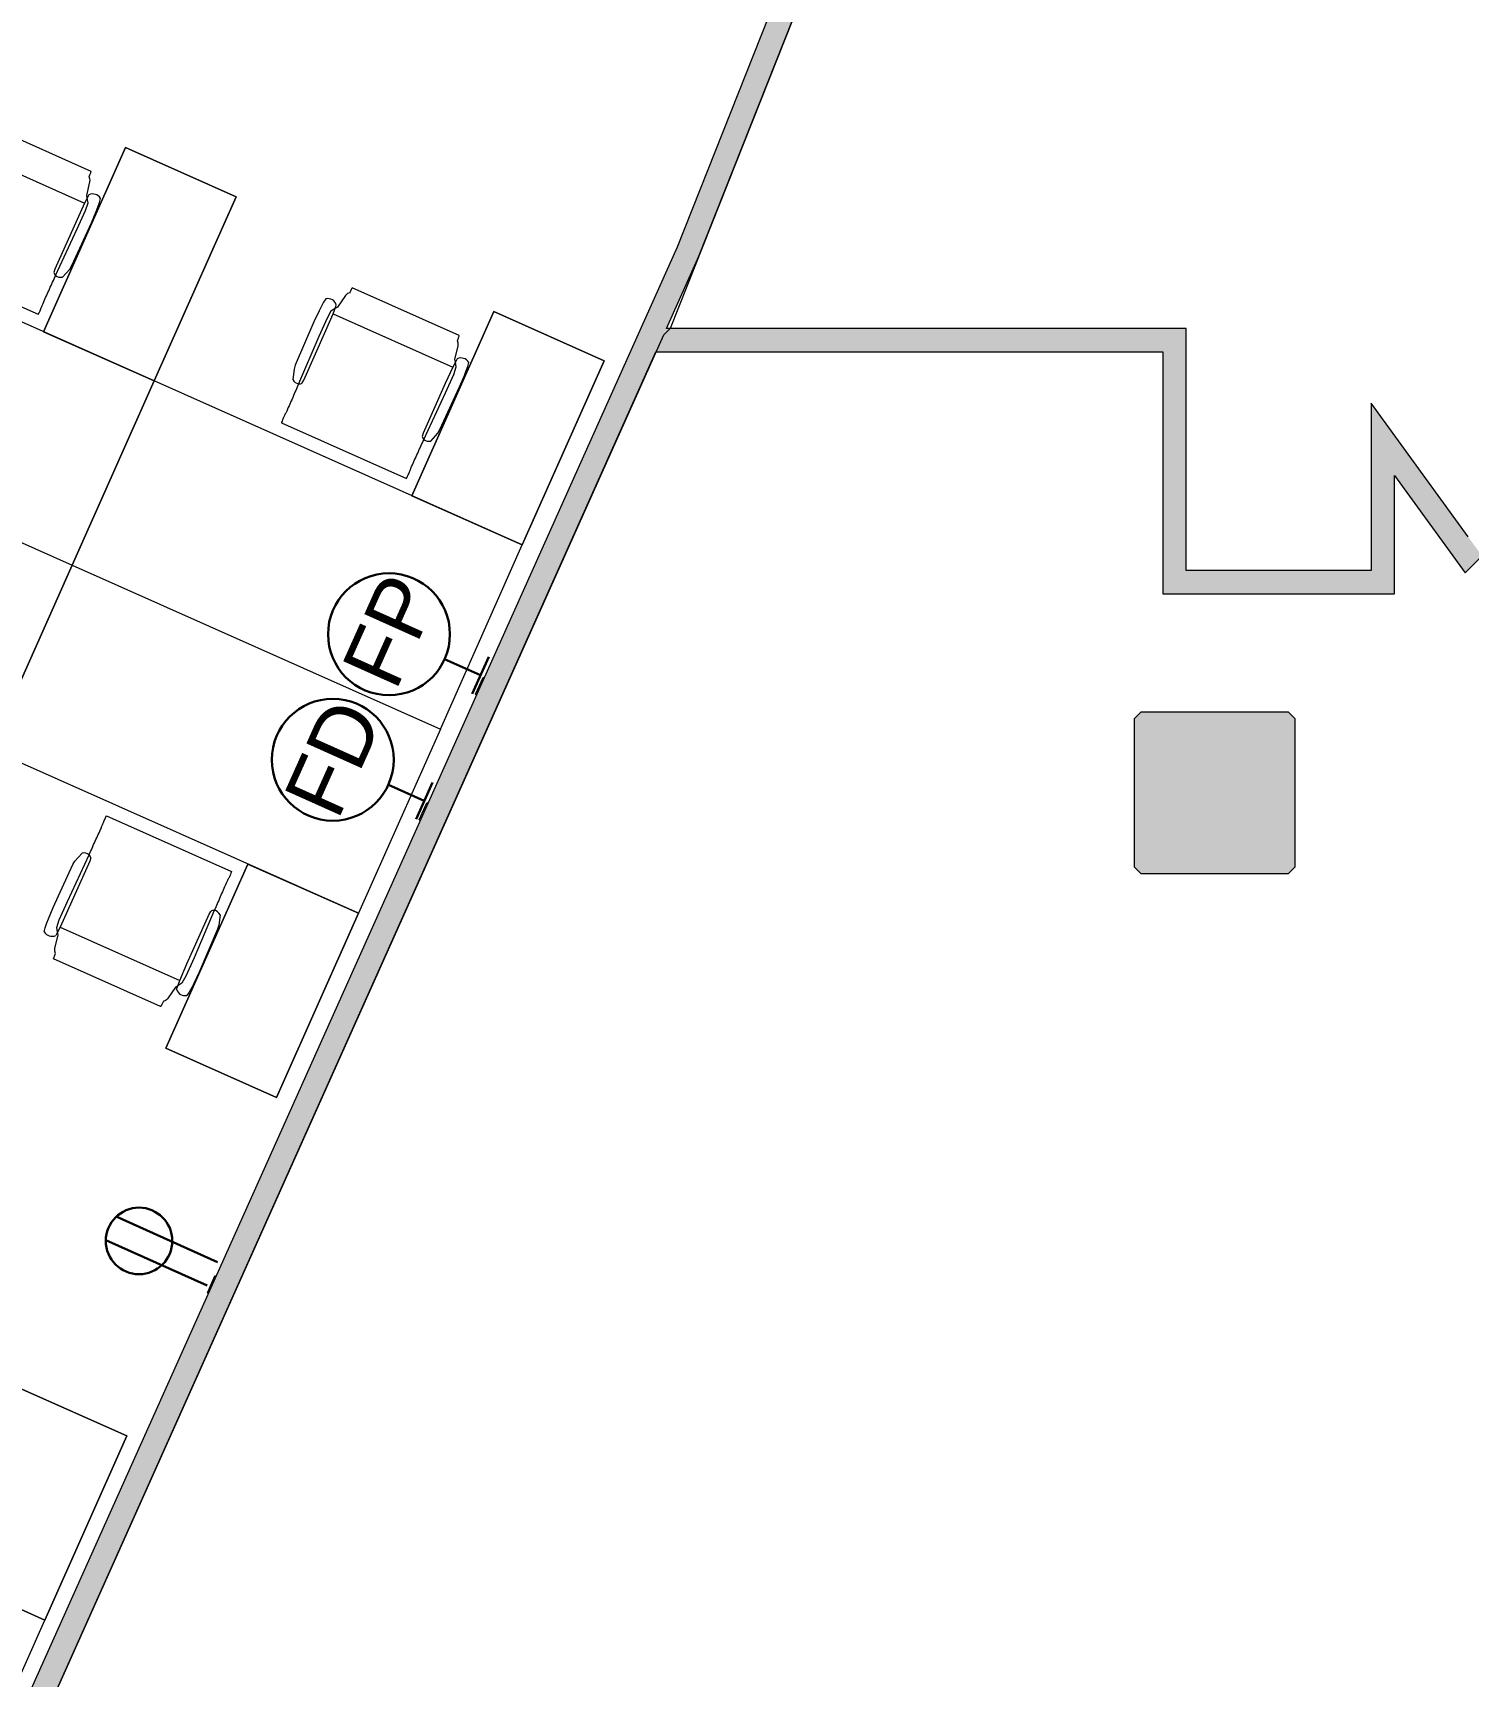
# Model space of a CAD drawing. Header units: inches. Extents: x -13 to 4331, y -638 to 2885.
# Drawn here: x 3595.7 to 3809.4, y 1554.8 to 1799.3 of the extents above; entities that cross this region are included whole.
import ezdxf

# ---------------------------------------------------------------- set-up
doc = ezdxf.new("R2010")
doc.units = ezdxf.units.IN
doc.header["$MEASUREMENT"] = 0
for name, color, linetype, lineweight in [('A-ANNO-NOTE', 131, 'Continuous', 30), ('A-DETL-THIN', 151, 'Continuous', 9), ('A-WALL-PATT', 111, 'Continuous', 13), ('Chevy Chase Pavilion_3rd Floor Base_dwg', 8, 'Continuous', 9), ('E-ELEC-FIXT', 91, 'Continuous', 9), ('I-FURN', 30, 'Continuous', 9), ('I-FURN-PNLS', 30, 'Continuous', 9), ('I-WALL', 2, 'Continuous', 13), ('S-COLS', 52, 'Continuous', 13)]:
    doc.layers.add(name, color=color, linetype=linetype, lineweight=lineweight)
doc.styles.add('Swis721 Lt BT', font='swissl.ttf', dxfattribs={"height": 8.999999999999998})

# ---------------------------------------------------------------- blocks, each defined once
blk = doc.blocks.new('F - BENCHING _RECTANGULAR-1 CHAIRS_ - F - BENCHING _RECTANGULAR-1 CHAIRS_-5189738-FIRST FLOOR POWER _ SIGNAL')
at = {"layer": 'I-FURN'}
for p, q in [((-10.13630873759096, -17.02541807945962), (10.20489793138168, -17.02541807945955)), ((-11.69044408360015, -25.08231813225595), (-11.20080678003812, -23.57536946389624)), ((-10.27768057072593, -31.0160510305615), (-10.17053273290936, -23.35480039175239)), ((-9.737039743750698, -23.68458445108574), (-9.684775512116872, -24.18184539876987)), ((-9.684775512116868, -24.18184539876987), (-9.684775512116882, -32.2658608061051)), ((9.753364705910199, -24.18184539876983), (9.805628937544023, -23.6845844510857)), ((9.753364705910238, -32.26586080610509), (9.753364705910197, -24.18184539876984)), ((10.23912192670055, -23.3548003917555), (10.34626976451699, -31.01605103055277)), ((11.26939597383145, -23.57536946389621), (11.75903327739348, -25.08231813225591)), ((-11.84758533392566, -32.67398948446579), (-11.75269884458601, -25.6746326172859)), ((-11.75269884458601, -25.67463261728591), (-11.69044408360015, -25.08231813225594)), ((11.75903327739348, -25.08231813225591), (11.82128803837934, -25.67463261728587)), ((11.82128803837934, -25.67463261728589), (11.91617452771902, -32.67398948446583)), ((-10.27768057072592, -34.01605103056045), (-10.27768057072592, -31.01605103056155)), ((10.34626976451709, -31.01605103056155), (10.34626976451711, -34.01605103056042)), ((-11.80061619625146, -34.53354415659799), (-11.84758533392565, -32.67398948446654)), ((-10.17544646223772, -35.1845922377068), (-10.27768057072592, -34.01605103056045)), ((-9.684775512116893, -32.26586080610258), (-9.726274301252404, -34.95030186576469)), ((9.79486349504577, -34.95030186576467), (9.753364705910249, -32.26586080610255)), ((10.3462697645171, -34.01605103056042), (10.2440356560289, -35.18459223770677)), ((11.91617452771901, -32.6739894844665), (11.86920539004482, -34.53354415659803)), ((-11.76675508901311, -35.17965257221083), (-11.80061619625145, -34.53354415659824)), ((-11.69936736105405, -35.94989782734716), (-11.76675508901311, -35.17965257221087)), ((-11.59193603279207, -36.55917116617669), (-11.69936736105405, -35.94989782734714)), ((-9.773101642684964, -35.77675401579617), (-10.17544646223772, -35.1845922377068)), ((-9.793866514825835, -36.11413696274987), (-9.812303196344173, -36.34065972978506)), ((-9.726274301252406, -34.95030186576478), (-9.79386651482583, -36.11413696274979)), ((-9.54386651482497, -36.11413696275448), (-9.773101642684964, -35.77675401579617)), ((-9.726274301252362, -34.95030186576172), (9.794863495045764, -34.95030186576488)), ((-9.14279580021297, -38.18060431336738), (-9.54386651482497, -36.11413696275448)), ((9.612455708619203, -36.11413696274997), (9.21138499400634, -38.18060431336734)), ((9.840773930101296, -35.77810349734253), (9.612455708619203, -36.11413696274997)), ((9.862455708619205, -36.11413696274985), (9.794863495045771, -34.95030186576475)), ((10.2440356560289, -35.18459223770677), (9.840773930101296, -35.77810349734253)), ((9.880892390137541, -36.34065972978502), (9.862455708619203, -36.11413696274983)), ((11.76795655484742, -35.94989782734712), (11.66052522658544, -36.55917116617665)), ((11.83534428280648, -35.17965257221068), (11.76795655484742, -35.94989782734711)), ((11.86920539004479, -34.53354415659878), (11.83534428280647, -35.17965257221083)), ((-8.99116246874234, -38.55825515208063), (-9.14279580021297, -38.18060431336738)), ((-8.735594169965154, -38.82096450689523), (-8.991162468742342, -38.55825515208063)), ((9.059751662533186, -38.55825515208063), (8.804183363756005, -38.82096450689523)), ((9.134130745412604, -38.41836844244113), (9.059751662533186, -38.55825515208063)), ((9.211384994006337, -38.18060431336735), (9.134130745412604, -38.41836844244113)), ((8.749005189337094, -39.66267228407283), (-8.680415995544736, -39.66267228407289))]:
    blk.add_line(p, q, dxfattribs=at)
for centre, radius, start, end in [((-10.47975746509066, -24.42689742320863), 1.115801048608998, 73.91086246061275, 130.256963789382), ((-10.39679424805437, -24.10201549265877), 0.7807206161090776, 32.32180793242841, 73.15335168116013), ((10.4653834418477, -24.10201549265873), 0.7807206161090692, 106.8466483188414, 147.6781920675732), ((10.54834665888399, -24.42689742320858), 1.115801048608981, 49.74303621061903, 106.0891375393891), ((-10.81954893590459, -35.49353037421466), 1.316120102776234, 234.0650245341502, 319.9349754658503), ((10.88813812969796, -35.49353037421463), 1.316120102776236, 220.0650245341504, 305.9349754658505)]:
    blk.add_arc(centre, radius, start, end, dxfattribs=at)
for points, knots in [([(-10.17959626100194, -17.96553020751595), (-10.18223533452567, -17.84864234531349), (-10.18324758954776, -17.63968079622658), (-10.17759828504764, -17.40617392768916), (-10.1714383599241, -17.27248697191768), (-10.16576694576476, -17.18595117151949), (-10.15921059937007, -17.11580784621603), (-10.15197297194389, -17.06415391109792), (-10.14424618586354, -17.03249332506996), (-10.13898490311644, -17.02547102699884), (-10.13630873759096, -17.02541807945954)], [-1, -1, -1, -1, -0.7272727272727273, -0.5454545454545454, -0.4545454545454545, -0.3636363636363636, -0.2727272727272727, -0.1818181818181818, -0.09090909090909091, 0, 0, 0, 0]), ([(10.20489793138168, -17.02541807945955), (10.21292642795817, -17.02557692207744), (10.23136002514613, -17.10114119088557), (10.24777750980908, -17.39809706212585), (10.25166732764385, -17.72514992792591), (10.24994483714173, -17.88760496605389), (10.24818545479252, -17.96553020752233)], [-1, -1, -1, -1, -0.7272727272727273, -0.3636363636363636, -0.1818181818181818, 0, 0, 0, 0]), ([(-8.680415995539644, -39.66267228408381), (-8.683524323048943, -39.65745509500358), (-8.689612985055524, -39.64016856503406), (-8.698454507731176, -39.59322720227259), (-8.709484542712385, -39.50444374436778), (-8.726239726487343, -39.28465796858499), (-8.734109656439166, -39.01240325180352), (-8.735594169965157, -38.82096450689524)], [-1, -1, -1, -1, -0.8888888888888888, -0.7777777777777778, -0.6666666666666666, -0.4444444444444444, 0, 0, 0, 0]), ([(8.804183363756005, -38.82096450689524), (8.803812235374538, -38.86882419311847), (8.802034246022345, -39.00942530047489), (8.79694331216048, -39.18674734295062), (8.789495596091607, -39.34047468809923), (8.782858811224793, -39.44173422265214), (8.77531679618213, -39.52661644622232), (8.767043548490495, -39.59323343832106), (8.758202222576744, -39.64016678327303), (8.752113516846103, -39.65745509498793), (8.749005189337094, -39.66267228407283)], [-1, -1, -1, -1, -0.8888888888888888, -0.6666666666666666, -0.5555555555555556, -0.4444444444444444, -0.3333333333333333, -0.2222222222222222, -0.1111111111111111, 0, 0, 0, 0])]:
    blk.add_open_spline(points, degree=3, knots=knots, dxfattribs=at)
for points in [[(-10.13245998581189, -18.93555684061061), (-10.14054139822256, -18.77648823845258), (-10.15647885649826, -18.45574853077826), (-10.17196558168269, -18.1298038163874), (-10.17959626100209, -17.96553020751284)], [(-10.17053273290958, -23.3548003917531), (-10.16154568192673, -22.62366812079886), (-10.14621317309424, -21.15599525798811), (-10.13616385052816, -19.67750575337283), (-10.13245998581172, -18.93555684061405)], [(10.24818545479239, -17.96553020752524), (10.24055477547301, -18.12980381639932), (10.22506805028861, -18.45574853078921), (10.20913059201295, -18.77648823846259), (10.2010491796023, -18.93555684062015)], [(10.20104917960246, -18.93555684061664), (10.20475304431891, -19.6775057533754), (10.21480236688502, -21.15599525799064), (10.23013487571752, -22.62366812080133), (10.23912192670037, -23.35480039175554)]]:
    blk.add_open_spline(points, degree=3, dxfattribs=at)
at = {"layer": 'I-FURN-PNLS'}
for p, q in [((-29.99999999999901, 14.99999999999988), (30.00000000000104, 14.99999999999988)), ((-29.99999999999901, -15.00000000000011), (-29.99999999999901, 14.99999999999988)), ((30.00000000000104, 14.99999999999988), (30.00000000000104, -15.00000000000011)), ((30.00000000000104, -15.00000000000011), (-29.99999999999901, -15.00000000000011))]:
    blk.add_line(p, q, dxfattribs=at)
blk = doc.blocks.new('Furniture 57 - Furniture 1-5429852-FIRST FLOOR POWER _ SIGNAL')
at = {"layer": 'I-FURN'}
for p, q in [((3405.387969804254, 2803.226855435625), (3387.333519109692, 2779.267790134207)), ((3387.333519109692, 2779.267790134207), (3405.387969804254, 2803.226855435625)), ((3419.763408985105, 2792.394185018888), (3405.387969804254, 2803.226855435625)), ((3405.387969804254, 2803.226855435625), (3419.763408985105, 2792.394185018888)), ((3401.708958290543, 2768.43511971747), (3419.763408985105, 2792.394185018888)), ((3419.763408985105, 2792.394185018888), (3401.708958290543, 2768.43511971747)), ((3387.333519109692, 2779.267790134207), (3401.708958290543, 2768.43511971747)), ((3401.708958290543, 2768.43511971747), (3387.333519109692, 2779.267790134207))]:
    blk.add_line(p, q, dxfattribs=at)
blk = doc.blocks.new('F - BENCHING _RECTANGULAR-1 CHAIRS_ - F - BENCHING _RECTANGULAR-1 CHAIRS_-5112091-FIRST FLOOR POWER _ SIGNAL')
at = {"layer": 'I-FURN'}
for p, q in [((8.749005189337094, 39.66267228407283), (-8.680415995544736, 39.66267228407289)), ((-9.14279580021297, 38.18060431336738), (-9.54386651482497, 36.11413696275448)), ((-8.99116246874234, 38.55825515208063), (-9.14279580021297, 38.18060431336738)), ((-8.735594169965154, 38.82096450689523), (-8.991162468742342, 38.55825515208063)), ((9.059751662533186, 38.55825515208063), (8.804183363756005, 38.82096450689523)), ((9.134130745412604, 38.41836844244113), (9.059751662533186, 38.55825515208063)), ((9.211384994006337, 38.18060431336735), (9.134130745412604, 38.41836844244113)), ((9.612455708619203, 36.11413696274997), (9.21138499400634, 38.18060431336734)), ((-11.80061619625146, 34.53354415659799), (-11.84758533392565, 32.67398948446654)), ((-11.76675508901311, 35.17965257221083), (-11.80061619625145, 34.53354415659824)), ((-11.69936736105405, 35.94989782734716), (-11.76675508901311, 35.17965257221087)), ((-11.59193603279207, 36.55917116617669), (-11.69936736105405, 35.94989782734714)), ((-10.17544646223772, 35.1845922377068), (-10.27768057072592, 34.01605103056045)), ((-9.773101642684964, 35.77675401579617), (-10.17544646223772, 35.1845922377068)), ((-9.793866514825835, 36.11413696274987), (-9.812303196344173, 36.34065972978506)), ((-9.726274301252406, 34.95030186576478), (-9.79386651482583, 36.11413696274979)), ((-9.54386651482497, 36.11413696275448), (-9.773101642684964, 35.77675401579617)), ((-9.684775512116893, 32.26586080610258), (-9.726274301252404, 34.95030186576469)), ((-9.726274301252362, 34.95030186576172), (9.794863495045764, 34.95030186576488)), ((9.840773930101296, 35.77810349734253), (9.612455708619203, 36.11413696274997)), ((9.79486349504577, 34.95030186576467), (9.753364705910249, 32.26586080610255)), ((9.862455708619205, 36.11413696274985), (9.794863495045771, 34.95030186576475)), ((10.2440356560289, 35.18459223770677), (9.840773930101296, 35.77810349734253)), ((9.880892390137541, 36.34065972978502), (9.862455708619203, 36.11413696274983)), ((10.3462697645171, 34.01605103056042), (10.2440356560289, 35.18459223770677)), ((11.76795655484742, 35.94989782734712), (11.66052522658544, 36.55917116617665)), ((11.83534428280648, 35.17965257221068), (11.76795655484742, 35.94989782734711)), ((11.86920539004479, 34.53354415659878), (11.83534428280647, 35.17965257221083)), ((11.91617452771901, 32.6739894844665), (11.86920539004482, 34.53354415659803)), ((-11.84758533392566, 32.67398948446579), (-11.75269884458601, 25.6746326172859)), ((-10.27768057072592, 34.01605103056045), (-10.27768057072592, 31.01605103056155)), ((-9.684775512116868, 24.18184539876987), (-9.684775512116882, 32.2658608061051)), ((9.753364705910238, 32.26586080610509), (9.753364705910197, 24.18184539876984)), ((10.34626976451709, 31.01605103056155), (10.34626976451711, 34.01605103056042)), ((11.82128803837934, 25.67463261728589), (11.91617452771902, 32.67398948446583)), ((-10.27768057072593, 31.0160510305615), (-10.17053273290936, 23.35480039175239)), ((10.23912192670055, 23.3548003917555), (10.34626976451699, 31.01605103055277)), ((-11.75269884458601, 25.67463261728591), (-11.69044408360015, 25.08231813225594)), ((-11.69044408360015, 25.08231813225595), (-11.20080678003812, 23.57536946389624)), ((11.26939597383145, 23.57536946389621), (11.75903327739348, 25.08231813225591)), ((11.75903327739348, 25.08231813225591), (11.82128803837934, 25.67463261728587)), ((-9.737039743750698, 23.68458445108574), (-9.684775512116872, 24.18184539876987)), ((9.753364705910199, 24.18184539876983), (9.805628937544023, 23.6845844510857)), ((-10.13630873759096, 17.02541807945962), (10.20489793138168, 17.02541807945955))]:
    blk.add_line(p, q, dxfattribs=at)
for centre, radius, start, end in [((-10.81954893590459, 35.49353037421466), 1.316120102776233, 40.06502453414973, 125.93497546585), ((10.88813812969796, 35.49353037421463), 1.316120102776235, 54.06502453414957, 139.9349754658495), ((-10.47975746509066, 24.42689742320863), 1.115801048608997, 229.743036210618, 286.0891375393872), ((-10.39679424805437, 24.10201549265877), 0.7807206161090775, 286.8466483188399, 327.6781920675716), ((10.4653834418477, 24.10201549265873), 0.7807206161090691, 212.3218079324266, 253.1533516811588), ((10.54834665888399, 24.42689742320858), 1.115801048608983, 253.9108624606109, 310.256963789381)]:
    blk.add_arc(centre, radius, start, end, dxfattribs=at)
for points, knots in [([(-8.680415995539644, 39.66267228408381), (-8.683524323048943, 39.65745509500358), (-8.689613028780172, 39.64016678329676), (-8.698454354694904, 39.59323343835317), (-8.706727602387527, 39.52661644625891), (-8.714269617431146, 39.44173422268953), (-8.720906402298843, 39.340474688134), (-8.728354118368722, 39.18674734297795), (-8.733445052231271, 39.00942530048967), (-8.735223041583657, 38.8688241931223), (-8.735594169965156, 38.82096450689524)], [0, 0, 0, 0, 0.1111111111111111, 0.2222222222222222, 0.3333333333333333, 0.4444444444444444, 0.5555555555555556, 0.6666666666666666, 0.8888888888888888, 1, 1, 1, 1]), ([(8.804183363756005, 38.82096450689524), (8.802698850230138, 39.01240325178817), (8.794828920279416, 39.28465796854945), (8.77807373650666, 39.50444374432967), (8.76704370152677, 39.59322720224048), (8.758202178852093, 39.64016856501033), (8.752113516846105, 39.65745509498795), (8.749005189337092, 39.66267228407283)], [0, 0, 0, 0, 0.4444444444444444, 0.6666666666666666, 0.7777777777777778, 0.8888888888888888, 1, 1, 1, 1]), ([(-10.17959626100194, 17.96553020751595), (-10.18135564335109, 17.88760496604764), (-10.1830781338531, 17.72514992792026), (-10.17918831601821, 17.3980970621223), (-10.16277083135527, 17.1011411908848), (-10.14433723416741, 17.02557692207743), (-10.13630873759096, 17.02541807945954)], [0, 0, 0, 0, 0.1818181818181818, 0.3636363636363636, 0.7272727272727273, 1, 1, 1, 1]), ([(10.20489793138168, 17.02541807945955), (10.20757409690718, 17.02547102699884), (10.2128353796543, 17.03249332507003), (10.2205621657347, 17.06415391109833), (10.2277997931609, 17.11580784621692), (10.23435613955561, 17.18595117152106), (10.24002755371496, 17.27248697192001), (10.24618747883849, 17.40617392769264), (10.25183678333856, 17.63968079623175), (10.25082452831634, 17.84864234531968), (10.24818545479252, 17.96553020752233)], [0, 0, 0, 0, 0.09090909090909091, 0.1818181818181818, 0.2727272727272727, 0.3636363636363636, 0.4545454545454545, 0.5454545454545454, 0.7272727272727273, 1, 1, 1, 1])]:
    blk.add_open_spline(points, degree=3, knots=knots, dxfattribs=at)
for points in [[(-10.17053273290958, 23.3548003917531), (-10.16154568192673, 22.62366812079886), (-10.14621317309424, 21.15599525798811), (-10.13616385052816, 19.67750575337283), (-10.13245998581172, 18.93555684061405)], [(10.20104917960246, 18.93555684061664), (10.20475304431891, 19.6775057533754), (10.21480236688502, 21.15599525799064), (10.23013487571752, 22.62366812080133), (10.23912192670037, 23.35480039175554)], [(-10.13245998581189, 18.93555684061061), (-10.14054139822256, 18.77648823845258), (-10.15647885649826, 18.45574853077826), (-10.17196558168269, 18.1298038163874), (-10.17959626100209, 17.96553020751284)], [(10.24818545479239, 17.96553020752524), (10.24055477547301, 18.12980381639932), (10.22506805028861, 18.45574853078921), (10.20913059201295, 18.77648823846259), (10.2010491796023, 18.93555684062015)]]:
    blk.add_open_spline(points, degree=3, dxfattribs=at)
at = {"layer": 'I-FURN-PNLS'}
for p, q in [((30.00000000000104, 15.00000000000011), (-29.99999999999901, 15.00000000000011)), ((-29.99999999999901, 15.00000000000011), (-29.99999999999901, -14.99999999999988)), ((30.00000000000104, -14.99999999999988), (30.00000000000104, 15.00000000000011)), ((-29.99999999999901, -14.99999999999988), (30.00000000000104, -14.99999999999988))]:
    blk.add_line(p, q, dxfattribs=at)
blk = doc.blocks.new('Furniture 63 - Furniture 1-5429891-FIRST FLOOR POWER _ SIGNAL')
at = {"layer": 'I-FURN'}
for p, q in [((3218.809925877579, 2873.584662367254), (3215.153845575425, 2843.808277818014)), ((3215.153845575425, 2843.808277818014), (3218.809925877579, 2873.584662367254)), ((3236.675756607122, 2871.391014185961), (3218.809925877579, 2873.584662367254)), ((3218.809925877579, 2873.584662367254), (3236.675756607122, 2871.391014185961)), ((3233.019676304968, 2841.614629636722), (3236.675756607122, 2871.391014185961)), ((3236.675756607122, 2871.391014185961), (3233.019676304968, 2841.614629636722)), ((3215.153845575425, 2843.808277818014), (3233.019676304968, 2841.614629636722)), ((3233.019676304968, 2841.614629636722), (3215.153845575425, 2843.808277818014))]:
    blk.add_line(p, q, dxfattribs=at)
blk = doc.blocks.new('Furniture 64 - Furniture 1-5429905-FIRST FLOOR POWER _ SIGNAL')
at = {"layer": 'I-FURN'}
for p, q in [((3218.809925877579, 2873.584662367254), (3215.153845575425, 2843.808277818014)), ((3215.153845575425, 2843.808277818014), (3218.809925877579, 2873.584662367254)), ((3236.675756607122, 2871.391014185961), (3218.809925877579, 2873.584662367254)), ((3218.809925877579, 2873.584662367254), (3236.675756607122, 2871.391014185961)), ((3233.019676304968, 2841.614629636722), (3236.675756607122, 2871.391014185961)), ((3236.675756607122, 2871.391014185961), (3233.019676304968, 2841.614629636722)), ((3215.153845575425, 2843.808277818014), (3233.019676304968, 2841.614629636722)), ((3233.019676304968, 2841.614629636722), (3215.153845575425, 2843.808277818014))]:
    blk.add_line(p, q, dxfattribs=at)
blk = doc.blocks.new('Furniture 66 - Furniture 1-5457051-FIRST FLOOR POWER _ SIGNAL')
at = {"layer": 'I-FURN'}
for p, q in [((2667.035652021847, 996.4680087611636), (2663.379571719695, 966.691624211924)), ((2663.379571719695, 966.691624211924), (2667.035652021847, 996.4680087611636)), ((2684.901482751391, 994.2743605798725), (2667.035652021847, 996.4680087611636)), ((2667.035652021847, 996.4680087611636), (2684.901482751391, 994.2743605798725)), ((2681.245402449239, 964.497976030633), (2684.901482751391, 994.2743605798725)), ((2684.901482751391, 994.2743605798725), (2681.245402449239, 964.497976030633)), ((2663.379571719695, 966.691624211924), (2681.245402449239, 964.497976030633)), ((2681.245402449239, 964.497976030633), (2663.379571719695, 966.691624211924))]:
    blk.add_line(p, q, dxfattribs=at)
blk = doc.blocks.new('PS - Power Device _Wall Base_ - Basefeed Power-4862739-FIRST FLOOR POWER _ SIGNAL')
at = {"layer": 'E-ELEC-FIXT'}
for p, q in [((3661.608798389612, 1700.916076803104), (3662.733641504322, 1703.425504619816)), ((3662.90473885546, 1703.348810771087), (3662.733641504322, 1703.425504619816)), ((3661.608798389612, 1700.916076803104), (3661.77989574075, 1700.839382954374))]:
    blk.add_line(p, q, dxfattribs=at)
blk = doc.blocks.new('PS - Power Device _Wall Base_ - Basefeed Data-4862737-FIRST FLOOR POWER _ SIGNAL')
at = {"layer": 'E-ELEC-FIXT'}
for p, q in [((3211.582760590478, 1877.878836336791), (3211.408598213782, 1877.948289317599)), ((3211.582760590478, 1877.878836336791), (3210.564116871968, 1875.324454811894)), ((3210.389954495271, 1875.393907792701), (3210.564116871968, 1875.324454811894))]:
    blk.add_line(p, q, dxfattribs=at)
blk = doc.blocks.new('PS - Power Device _Wall Base_ - Duplex-4862727-FIRST FLOOR POWER _ SIGNAL')
at = {"layer": 'E-ELEC-FIXT'}
for p, q in [((2607.879977872484, 1364.926568899796), (2605.603878768056, 1363.383237157486)), ((2607.879977872484, 1364.926568899796), (2607.774750708236, 1365.081757475097)), ((2605.498651603809, 1363.538425732786), (2605.603878768056, 1363.383237157486))]:
    blk.add_line(p, q, dxfattribs=at)
blk = doc.blocks.new('Chevy Chase Pavilion_3rd Floor Base_dwg-5020009-FIRST FLOOR POWER _ SIGNAL')
at = {"layer": 'A-WALL-PATT', "lineweight": 9}
blk.add_hatch(color=7, dxfattribs=at).paths.add_polyline_path([(3767.423120253081, 1674.237754473665), (3782.639715883269, 1674.237754473665), (3783.639715883268, 1675.237754473667), (3783.639715883268, 1697.237754473666), (3782.639715883268, 1698.237754473665), (3760.639715883273, 1698.237754473665), (3759.639715883272, 1697.237754473666), (3759.639715883272, 1675.237754473667), (3760.639715883273, 1674.237754473665), (3763.92312025308, 1674.237754473665)], flags=0)
at = {"layer": 'S-COLS', "color": 7, "lineweight": 9, "flags": 128}
blk.add_lwpolyline([(3759.639715883264, 1675.237754473663), (3760.639715883268, 1674.237754473663), (3782.639715883264, 1674.237754473663), (3783.639715883264, 1675.237754473665), (3783.639715883264, 1697.237754473665), (3782.639715883264, 1698.237754473663), (3760.639715883264, 1698.237754473663), (3759.639715883267, 1697.237754473664)], close=True, dxfattribs=at)

msp = doc.modelspace()

# ---------------------------------------------------------------- hatches: boundary and pattern name
at = {"layer": 'A-WALL-PATT', "lineweight": 9}
for points in [[(3694.86432305745, 1766.091133397364), (3754.422209970283, 1916.389752814488), (3751.175827605102, 1917.676361188433), (3691.638958923827, 1767.452373470784)], [(3493.862216775789, 1317.672798320129), (3694.86432305745, 1766.091133397364), (3691.638958923827, 1767.452373470788), (3490.026681066852, 1317.672798320143)], [(3691.638958923827, 1751.848063472635), (3767.423120253081, 1751.848063472635), (3767.423120253081, 1755.348063472635), (3690.04877580194, 1755.348063472635), (3688.479911826151, 1751.848063472636), (3690.04877580194, 1751.848063472635)], [(3767.423120253081, 1715.848063472635), (3767.423120253081, 1751.848063472635), (3763.92312025308, 1751.848063472635), (3763.92312025308, 1715.848063472635)], [(3798.423120253082, 1719.348063472635), (3798.423120253082, 1739.4139091001), (3794.923120253082, 1744.231245821749), (3794.923120253082, 1719.348063472635)], [(3808.953070914514, 1718.966119727786), (3811.458794261072, 1721.471843074344), (3798.423120253082, 1739.4139091001), (3798.423120253082, 1733.459353441636), (3805.049664096929, 1724.338698299754)], [(3767.423120253081, 1715.848063472635), (3798.423120253082, 1715.848063472635), (3798.423120253082, 1719.348063472635), (3767.423120253081, 1719.348063472634)]]:
    msp.add_hatch(color=7, dxfattribs=at).paths.add_polyline_path(points, flags=0)

# ---------------------------------------------------------------- linework, layer by layer
at = {"layer": 'A-ANNO-NOTE'}
for p, q in [((3662.360392931254, 1703.731444720391), (3657.013103324652, 1706.128350443793)), ((3663.587494510937, 1706.469002338623), (3661.133291351571, 1700.993887102159)), ((3653.990242601794, 1685.058362410383), (3648.642952995192, 1687.455268133785)), ((3655.217344181477, 1687.795920028615), (3652.763141022112, 1682.320804792151)), ((3623.224929561713, 1616.423606751492), (3608.144145308264, 1623.183520792029)), ((3621.657300060892, 1612.926360758504), (3606.576515807443, 1619.68627479904)), ((3621.657300060892, 1612.926360758504), (3606.576515807443, 1619.68627479904))]:
    msp.add_line(p, q, dxfattribs=at)
for centre, radius in [((3648.736517655025, 1709.838303900823), 9.070039966835864), ((3640.366367325565, 1691.165221590816), 9.070039966836092), ((3611.525103808602, 1619.568051303983), 4.949999999999909)]:
    msp.add_circle(centre, radius, dxfattribs=at)
at = {"layer": 'A-DETL-THIN'}
for p, q in [((3763.273331893489, 1938.70138870281), (3690.606622585904, 1755.348063472632)), ((3689.595578454672, 1754.3370193414), (3500.079760536268, 1331.543601332706)), ((3690.606622585904, 1755.348063472632), (3689.595578454672, 1754.3370193414))]:
    msp.add_line(p, q, dxfattribs=at)
at = {"layer": 'I-WALL', "color": 8, "lineweight": 20}
for p, q in [((3694.864323057447, 1766.091133397362), (3754.429607838832, 1916.386820886401)), ((3706.585275914459, 1805.165061251617), (3691.638958923822, 1767.452373470783)), ((3691.638958923823, 1767.452373470785), (3546.252974078373, 1443.108800788988)), ((3690.048775801936, 1755.348063472633), (3694.864323057448, 1766.091133397364)), ((3808.953070914511, 1718.966119727783), (3850.554314749367, 1760.567363562639)), ((3767.423120253077, 1755.348063472632), (3690.048775801936, 1755.348063472633)), ((3767.423120253077, 1719.348063472633), (3767.423120253077, 1755.348063472632)), ((3500.079760536268, 1331.543601332702), (3688.479911826148, 1751.848063472633)), ((3688.479911826148, 1751.848063472633), (3763.923120253077, 1751.848063472632)), ((3763.923120253077, 1751.848063472632), (3763.923120253077, 1715.848063472633)), ((3794.923120253078, 1744.231245821747), (3794.923120253078, 1719.348063472633)), ((3809.375902018174, 1724.338698299752), (3794.923120253078, 1744.231245821747)), ((3798.423120253078, 1715.848063472633), (3798.423120253078, 1733.459353441634)), ((3798.423120253078, 1733.459353441634), (3808.953070914511, 1718.966119727783)), ((3794.923120253078, 1719.348063472633), (3767.423120253077, 1719.348063472633)), ((3763.923120253077, 1715.848063472633), (3798.423120253078, 1715.848063472633))]:
    msp.add_line(p, q, dxfattribs=at)

# ---------------------------------------------------------------- block references
at = {"layer": 'Chevy Chase Pavilion_3rd Floor Base_dwg', "color": 7}
msp.add_blockref('Chevy Chase Pavilion_3rd Floor Base_dwg-5020009-FIRST FLOOR POWER _ SIGNAL', (0, 0), dxfattribs=at)
at = {"layer": 'E-ELEC-FIXT'}
msp.add_blockref('PS - Power Device _Wall Base_ - Basefeed Power-4862739-FIRST FLOOR POWER _ SIGNAL', (0, 0), dxfattribs=at)
for name, p, rotation in [('PS - Power Device _Wall Base_ - Basefeed Data-4862737-FIRST FLOOR POWER _ SIGNAL', (6940.72952117156, 3423.821735547539), 177.5971112198604), ('PS - Power Device _Wall Base_ - Duplex-4862727-FIRST FLOOR POWER _ SIGNAL', (5122.559726076615, 4143.954623201485), 211.7162167078968)]:
    msp.add_blockref(name, p, dxfattribs=dict(at, rotation=rotation))
at = {"layer": 'I-FURN'}
for name, p, rotation in [('F - BENCHING _RECTANGULAR-1 CHAIRS_ - F - BENCHING _RECTANGULAR-1 CHAIRS_-5112091-FIRST FLOOR POWER _ SIGNAL', (3580.261014275959, 1746.04357423889), 335.9999999999999), ('Furniture 64 - Furniture 1-5429905-FIRST FLOOR POWER _ SIGNAL', (-308.7913783531308, -24.66145396095711), 342.9999999999988), ('F - BENCHING _RECTANGULAR-1 CHAIRS_ - F - BENCHING _RECTANGULAR-1 CHAIRS_-5112091-FIRST FLOOR POWER _ SIGNAL', (3635.073741734515, 1721.639375654342), 335.9999999999999), ('Furniture 63 - Furniture 1-5429891-FIRST FLOOR POWER _ SIGNAL', (-253.9786508945737, -49.06565254550615), 342.9999999999988), ('F - BENCHING _RECTANGULAR-1 CHAIRS_ - F - BENCHING _RECTANGULAR-1 CHAIRS_-5189738-FIRST FLOOR POWER _ SIGNAL', (3568.058914983686, 1718.637210509612), 335.9999999999994), ('F - BENCHING _RECTANGULAR-1 CHAIRS_ - F - BENCHING _RECTANGULAR-1 CHAIRS_-5189738-FIRST FLOOR POWER _ SIGNAL', (3622.871642442243, 1694.233011925063), 335.9999999999994), ('Furniture 57 - Furniture 1-5429852-FIRST FLOOR POWER _ SIGNAL', (6319.494117294733, 5138.347314034875), 193.000000000002), ('F - BENCHING _RECTANGULAR-1 CHAIRS_ - F - BENCHING _RECTANGULAR-1 CHAIRS_-5112091-FIRST FLOOR POWER _ SIGNAL', (3564.018796980152, 1561.648849993511), 336.0000000000033), ('Furniture 66 - Furniture 1-5457051-FIRST FLOOR POWER _ SIGNAL', (6439.364139130206, 1736.311268371156), 162.999999999998)]:
    msp.add_blockref(name, p, dxfattribs=dict(at, rotation=rotation))

# ---------------------------------------------------------------- texts
at = {"layer": 'A-ANNO-NOTE', "lineweight": 9, "char_height": 9.000000000000002, "attachment_point": 1, "rotation": 65.85584217086445, "style": 'Swis721 Lt BT'}
for s, insert, width in [('FP', (3641.500086822374, 1704.890382151495), 18.18), ('FD', (3632.874853959815, 1685.648232746044), 19.695)]:
    msp.add_mtext(s, dxfattribs=dict(at, insert=insert, width=width))

doc.saveas('drawing.dxf')
